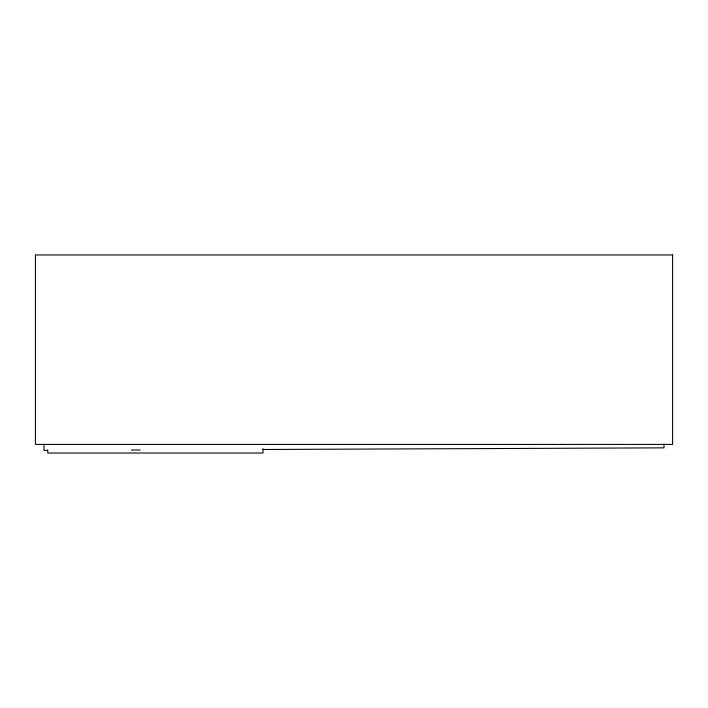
<?xml version="1.0" encoding="UTF-8"?>
<svg xmlns="http://www.w3.org/2000/svg" width="708" height="708" viewBox="0 0 708 708"><rect width="100%" height="100%" fill="white"/><g stroke="black" fill="none" stroke-linecap="round" stroke-linejoin="round"><path stroke-width="1.06" d="M47.348 450.376L44.038 450.385L44.011 444.359M131.343 450.031L140.184 449.996M262.845 449.491L664.007 447.854L663.989 444.04M263.022 448.722L263.022 453.023L47.755 453.023L47.755 449.792M672.6 254.977L35.4 254.977L35.4 444.412L672.6 444.412L672.6 254.977"/></g></svg>
